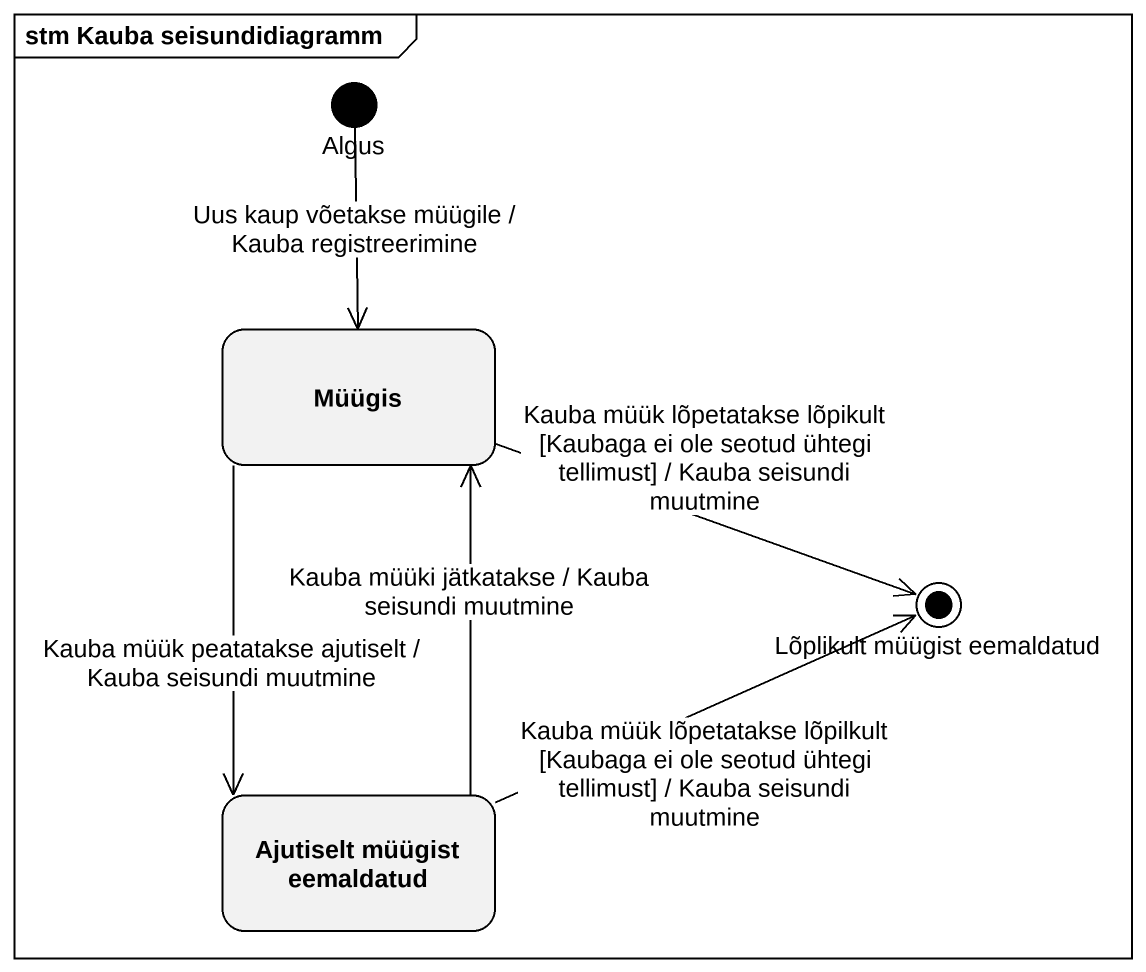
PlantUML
@startuml
mainframe stm Kauba seisundidiagramm
hide empty description
state Algus <<start>>
state Müügis
state "Lõplikult müügist eemaldatud" as Lõplikult_müügist_eemaldatud <<end>>
state "Ajutiselt müügist eemaldatud" as Ajutiselt_müügist_eemaldatud
Algus --> Müügis : Uus kaup võetakse müügile / Kauba registreerimine
Müügis -right-> Lõplikult_müügist_eemaldatud : Kauba müük lõpetatakse lõpikult [Kaubaga ei ole seotud ühtegi tellimust] / Kauba seisundi muutmine
Müügis --> Ajutiselt_müügist_eemaldatud : Kauba müük peatatakse ajutiselt / Kauba seisundi muutmine
Ajutiselt_müügist_eemaldatud -up-> Müügis : Kauba müüki jätkatakse / Kauba seisundi muutmine
Ajutiselt_müügist_eemaldatud -right-> Lõplikult_müügist_eemaldatud : Kauba müük lõpetatakse lõpilkult [Kaubaga ei ole seotud ühtegi tellimust] / Kauba seisundi muutmine
@enduml
